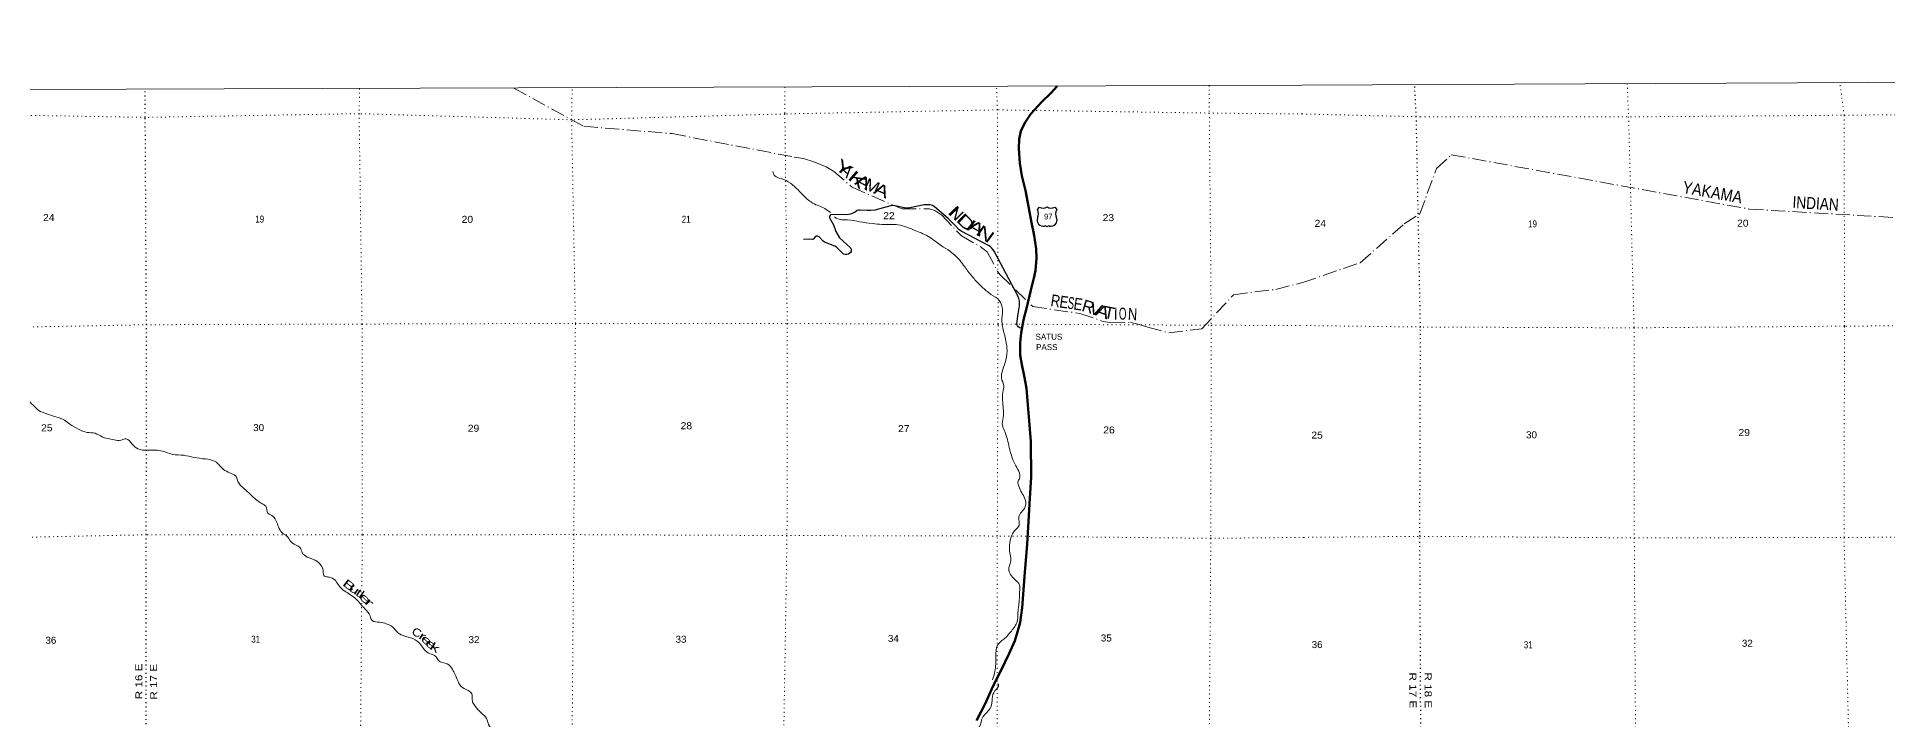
# Model space of a CAD drawing. Header units: feet. Extents: x -199 to 255675, y -686157 to -547785.
# Drawn here: x 63889 to 110150, y -564840 to -547785 of the extents above; entities that cross this region are included whole.
import ezdxf
from ezdxf.enums import TextEntityAlignment as Align

# ---------------------------------------------------------------- set-up
doc = ezdxf.new("R2010")
doc.units = ezdxf.units.FT
doc.header["$LTSCALE"] = 70
doc.linetypes.add('DOT_DASHED', pattern=[7.7, 5, -1.2, 0.3, -1.2])
doc.linetypes.add('DOTTED', pattern=[1.5, 0.3, -1.2])
for name, color, linetype, lineweight in [('16', 7, 'Continuous', 25), ('20', 7, 'Continuous', 70), ('29', 7, 'Continuous', 25), ('39', 7, 'Continuous', 13), ('4', 7, 'Continuous', 13), ('42', 7, 'Continuous', 25), ('44', 7, 'DOT_DASHED', 13), ('6', 7, 'DOTTED', 25), ('7', 7, 'DOTTED', 13)]:
    doc.layers.add(name, color=color, linetype=linetype, lineweight=lineweight)
doc.layers.add('41', color=7, linetype='Continuous')

msp = doc.modelspace()

# ---------------------------------------------------------------- linework, layer by layer
at = {"layer": '16'}
for p, q in [((88890.08, -552100.28), (88941.39, -552041.52)), ((89133.15, -552035.55), (89132.87, -552035.75)), ((89325.24, -552041.43), (89376.63, -552100.28))]:
    msp.add_line(p, q, dxfattribs=at)
for centre, radius, start, end in [((89036.29, -552365.81), 151.42, 159.09177, 283.81923), ((88697.1, -552210.91), 222.05, 332.97043, 29.75871), ((89032.47, -551883.86), 182.07, 239.97227, 303.45418), ((89234.25, -551884.36), 181.52, 236.33975, 300.08743), ((89234.24, -551883.86), 182.07, 236.54582, 236.59441), ((89230.41, -552365.81), 151.42, 256.18077, 20.90823), ((89569.6, -552210.91), 222.05, 150.24129, 207.02957)]:
    msp.add_arc(centre, radius, start, end, dxfattribs=at)
for centre, major_axis, start_param, end_param in [((89091.63, -552564.63), (-19.56, 51.67), 4.95877769, 6.28318531), ((89175.08, -552564.63), (19.56, 51.67), 0, 1.32637542)]:
    msp.add_ellipse(centre, major_axis=major_axis, ratio=0.929097, start_param=start_param, end_param=end_param, dxfattribs=at)
at = {"layer": '20'}
for points in [[(88182.58, -563203.85), (88331.09, -562881.74), (88397.9, -562660.58), (88464.62, -562427.39), (88514.33, -562059.98), (88565.19, -561277.45), (88635.99, -560470.69), (88670.23, -559900.87), (88698.36, -559319.07), (88734.89, -558789.33), (88726.74, -557901.01), (88688.99, -557383.94), (88654.07, -556985.16), (88615.01, -556568.37), (88556.58, -556256.02), (88500.38, -555977.75), (88460.55, -555739.44), (88464.47, -555434.59), (88486.86, -555185.73), (88546.92, -554860.35), (88617.3, -554574.99), (88728.7, -554118.83), (88800.98, -553817.41), (88841.86, -553624.54), (88865.87, -553319.52), (88860.19, -553078.92), (88809.65, -552746.45), (88734.8, -552386.12), (88674.29, -552063.76), (88590.83, -551621.27), (88499.85, -551253.05), (88453.48, -550942.6), (88426.8, -550571.83), (88433.21, -550337.14), (88476.08, -550142.26), (88577.11, -549928.83), (88724.32, -549709), (89001.59, -549405.86), (89225.21, -549191.4), (89382.8, -549013.71)], [(87370.13, -564879.19), (87588.33, -564462.24), (87788.22, -564013.35), (87968.63, -563652.86), (88182.58, -563203.85)]]:
    msp.add_lwpolyline(points, dxfattribs=at)
at = {"layer": '29'}
msp.add_lwpolyline([(88507.61, -555073.29), (88448.82, -555053.96), (88414.5, -555031.89), (88392.44, -555004.91), (88380.23, -554962.91), (88400.67, -554754.73), (88444.86, -554504.44), (88446.36, -554453.02), (88441.46, -554394.16), (88423.7, -554325.48), (88398.75, -554256.48), (87813.96, -553144.04), (87781.46, -553095.38), (87752.05, -553063.49), (87712.83, -553026.7), (87672.31, -552998.49), (86983.56, -552639.15), (86938.64, -552604.96), (86841.5, -552503.27), (86669.56, -552333.81), (86310.68, -552025.95), (86267.53, -552001.11), (86210.17, -551984.25), (86173.4, -551981.8), (86126.56, -551979.38), (86062.69, -551985.85), (85707.24, -552056.77), (85643.92, -552062.74), (85609.68, -552061.54), (85286.06, -552000.69), (85224.82, -552008.92), (85069.67, -552047.51), (84831.33, -552112.41), (84732.21, -552126.01), (84636.73, -552123.13), (84458.01, -552111.78), (84428.91, -552111.75), (84390.25, -552122.97), (84333.97, -552162.26), (84221.29, -552213.58), (84172.43, -552227.84), (84109.74, -552233.11), (83755.15, -552223.76), (83720.34, -552230.54), (83698.15, -552266.53), (83692.04, -552290.97), (83698.89, -552310.66), (83798.56, -552478.38), (83856.1, -552648.26), (83947.66, -552806), (84216.6, -553059.15), (84235.54, -553089.28), (84239.61, -553127.98), (84233.5, -553162.6), (84207.62, -553193.25), (84168.36, -553215.55), (84127.65, -553227.77), (84091.01, -553227.77), (84041.21, -553215.87), (83869.14, -553040.41), (83830.9, -553016.54), (83567.87, -552912.11), (83530.81, -552885.57), (83433.69, -552785.87), (83413.17, -552773.62), (83392.82, -552765.48), (83360.25, -552765.48), (83345.27, -552772.19), (83285.6, -552840.44), (83264.58, -552846.94), (83193.29, -552842.78), (83046.82, -552849.32)], dxfattribs=at)
at = {"layer": '39'}
for points in [[(83716.32, -552170.63), (83579.39, -552076.66), (83281, -551942.81), (82910.9, -551611.04), (82718.78, -551440.19), (82484.83, -551323.85), (82327.63, -551261), (82276.61, -551149.13)], [(87728.51, -554221.52), (87504.11, -554032.9), (87307.73, -553828), (87145.56, -553628.83), (86979.21, -553405.63), (86710.11, -553147.2), (86494.07, -553004.63), (86360.76, -552909.5), (86197.14, -552790.56), (85850.34, -552631.04), (85409.14, -552480.35), (85009.13, -552473.7), (84763.75, -552447.69), (84453.94, -552406.19), (84146.11, -552358.65), (83874.52, -552320.84), (83816.52, -552282.17)], [(87770.85, -563862.2), (87827.94, -563654.05), (87853.35, -563258.77), (87893.73, -562995.72), (88049.47, -562846.01), (88240.99, -562639.84), (88386.94, -562402.04), (88403.51, -562221.22), (88437.37, -561875.31), (88451.62, -561604.29), (88448.1, -561493.02), (88336.64, -561359.6), (88217.12, -561224.24), (88173.96, -561086.23), (88199.35, -560979.73), (88230.63, -560853.13), (88203.35, -560686.91), (88198, -560494.44), (88246.61, -560257.39), (88360.03, -560091.99), (88433.76, -560001.13), (88426.73, -559856.8), (88449.95, -559726.25), (88541.59, -559609.16), (88593.08, -559498.43), (88579.87, -559332.1), (88498.43, -559180.37), (88426.96, -559018.54), (88406.16, -558916.44), (88443.7, -558823.88), (88326.62, -558459.88), (88187.1, -558047.95), (88073.81, -557649.83), (88016.51, -557501.92), (88035.2, -557299.21), (88026.66, -556936.31), (88028.85, -556671.58), (88049.75, -556496.93), (87994.25, -556318.92), (88026.93, -556104.07), (88105.67, -555864.76), (88129.67, -555557.74), (88065.03, -555219.37), (88004.55, -554903.03), (88016.57, -554606.13), (87936.58, -554374.18), (87728.51, -554221.52)], [(75393.51, -566347.92), (75414.5, -566187.31), (75403.73, -566083.12), (75471.62, -566018.38), (75434.43, -565872.3), (75433.6, -565751.98), (75509.32, -565657.09), (75538.42, -565506.44), (75458.79, -565326.62), (75282.46, -565113.53), (75175, -564978.07), (75123.72, -564828.1), (74986.07, -564686.88), (74840.2, -564519.66), (74777.19, -564417.91), (74768.31, -564295.66), (74753.63, -564207.55), (74662.62, -564126.09), (74487.07, -564025.3), (74393.44, -563855.63), (74275.11, -563601.95), (74143.51, -563462.68), (73919.84, -563380.34), (73856.82, -563276.59), (73701.54, -563201.69), (73568.21, -563102.55), (73478.96, -562984.99), (73280.91, -562828.23), (73039.23, -562756.07), (72869.65, -562647.2), (72778.46, -562539.68), (72619.13, -562460.81), (72454.04, -562420.09), (72262.83, -562379.59), (72213.75, -562257.68), (72083.93, -562086.31), (71996.85, -561990.78), (71820.68, -561801.76), (71673.27, -561702.73), (71535.96, -561609.64), (71436.79, -561510.2), (71353.54, -561388.58), (71244.45, -561307.28), (71149.85, -561288.02), (71055.12, -561248.71), (71044.5, -561166.58), (70839.45, -560869.51), (70641.94, -560790.96), (70518.59, -560683.71), (70467.49, -560559.8), (70348.37, -560482.6), (70221.12, -560391.42), (70135.84, -560265.8), (70012.69, -560186.63), (69927.21, -560032.93), (69863.94, -559893.09), (69792.78, -559775.37), (69659.55, -559692.27), (69604.08, -559518.27), (69509.15, -559450.89), (69270.76, -559272.41), (69070.49, -559085.59), (68910.41, -558898.44), (68871.49, -558792.48), (68584.93, -558624.44), (68340.17, -558397.89), (68096.56, -558337.78), (67808.88, -558298.09), (67563.31, -558246.02), (67273.73, -558222.39), (67025.95, -558140.26), (66656.01, -558121.32), (66406.52, -558083.31), (66269.05, -557968.16), (66121.41, -557835.05), (65944.82, -557874.64), (65769.79, -557850.04), (65516.11, -557786.01), (65338.61, -557695.26), (65141.49, -557672.86), (64921.85, -557590.48), (64711.96, -557465.91), (64572.59, -557366.82), (64363, -557284.36), (64113.19, -557200.24), (63933.78, -557123.54), (63822.55, -557024.21), (63725.43, -556930.77), (63689.41, -556891.02)], [(83949.06, -570936.27), (84052.74, -570815.07), (84118.18, -570688.18), (84068.97, -570546.21), (84012.86, -570279.97), (83968.74, -570003.59), (83952.11, -569343.96), (83943.02, -569191.63), (84029.98, -568978.32), (84112.69, -568732.97), (84192.21, -568605.95), (84373.83, -568421.93), (84575.71, -568259.8), (84703.39, -568122.35), (84855.14, -567978.69), (85023.1, -567852.94), (85220.86, -567676.8), (85523.66, -567577.99), (85796.44, -567497.48), (85918.48, -567416.23), (85941.93, -567319.77), (86059.69, -567200.46), (86137.53, -567121.59), (86160.77, -566995.06), (86247.99, -566819.85), (86341.52, -566684.7), (86435.04, -566547.55), (86535.36, -566522.64), (86565, -566450.19), (86628.93, -566393.5), (86674.98, -566369.05), (86714.28, -566238.37), (86815.76, -566091.12), (86931.16, -565921.69), (86998.63, -565796.79), (87071.88, -565635.74), (87241.24, -565374.92), (87284.27, -565250.91), (87447.57, -565032.95), (87518.38, -564809.76), (87727.71, -564542.25), (87763.35, -564324.72), (87827.5, -564139.29), (87920.16, -563978.82), (87903.67, -563951.33)]]:
    msp.add_spline(points, degree=3, dxfattribs=at)
at = {"layer": '4'}
msp.add_lwpolyline([(0, -686157.2), (0, -549186.32), (31834.35, -549164.42), (63668.65, -549098.74), (95502.83, -548989.27), (127336.83, -548836), (159170.58, -548638.96), (191004.04, -548398.11), (222837.13, -548113.49), (254669.81, -547785.08), (255674.76, -639106.77), (223716.47, -639436.48), (224155.96, -685078.02), (192134.46, -685364.33), (160112.61, -685606.59), (128090.45, -685804.81), (96068.05, -685958.97), (64045.47, -686069.09), (32022.77, -686135.17)], close=True, dxfattribs=at)
msp.add_lwpolyline([(0, -686157.2), (0, -549186.32), (31834.35, -549164.42), (63668.65, -549098.74), (95502.83, -548989.27), (127336.83, -548836), (159170.58, -548638.96), (191004.04, -548398.11), (222837.13, -548113.49), (254669.81, -547785.08), (255674.76, -639106.77), (223716.47, -639436.48), (224155.96, -685078.02), (192134.46, -685364.33), (160112.61, -685606.59), (128090.45, -685804.81), (96068.05, -685958.97), (64045.47, -686069.09), (32022.77, -686135.17)], close=True, dxfattribs=at)
at = {"layer": '44'}
for points in [[(75804.56, -549062.17), (77552.88, -550018.09), (79765.08, -550202.03), (82815, -550788.8), (83041.61, -550822.04), (83303.01, -550909.42), (83608.48, -551030.26), (83795.24, -551138.34), (84257.85, -551539.17), (85510.53, -552086.34), (86190.55, -552079.95), (86325.77, -552124.95), (86501.17, -552241.75), (86993.64, -552760.85), (87462.42, -553027.71), (87640.02, -553155.67), (87892.63, -553648.46), (87959.7, -553731.45), (88775.58, -554527.97), (89955.93, -554698.19), (90510.03, -554887.53), (90730.26, -554932.77), (91220.06, -554927.34), (91410.56, -554964.39), (91655.13, -555041.76), (92176.41, -555184.67), (93001.05, -555080.96), (93795.01, -554230.4), (94846.37, -554095.87), (95523.2, -553926.08)], [(95523.2, -553926.08), (96961.85, -553430.64), (98060.66, -552457.23), (98450.12, -552203.72), (98863.99, -551075.62), (99235.66, -550729.77), (106690.85, -552090.02), (117516.72, -552718.94), (123570.11, -553711.54), (127362.29, -553464.59)]]:
    msp.add_lwpolyline(points, dxfattribs=at)
at = {"layer": '6'}
for points in [[(66668.32, -594760.83), (66685.91, -592068.35), (66725.5, -586753.73), (66702.94, -581459.68), (66654.01, -576131.77), (66603.19, -570819.91), (66620.6, -565493.44), (66620.37, -560233.3), (66624.23, -554981.14), (66594.37, -549795.45), (66593.63, -549090.5)], [(98560.76, -594647.22), (98547.28, -592015.53), (98530.77, -586738.66), (98504.37, -581468.05), (98501.34, -576166.77), (98482.63, -570881.92), (98475.54, -565578.73), (98450.29, -560271.94), (98464.93, -555038.52), (98361.15, -549780.17), (98319.04, -548977.47)]]:
    msp.add_lwpolyline(points, dxfattribs=at)
at = {"layer": '7'}
for points in [[(71949.97, -549074.48), (71939.95, -549702.22), (72012.54, -554963.75), (72018.86, -560233.87), (72007.41, -561545.29)], [(77316.32, -594727.78), (77317.83, -592036.81), (77327.27, -586720.43), (77290.88, -581460.59), (77270.14, -576140.46), (77239.43, -570830.44), (77260.84, -565501.93), (77304.75, -560229.38), (77344.57, -554946.84), (77251.06, -549855.94), (77263.41, -549057.34)], [(82581.57, -549038.97), (82580.18, -549708.7), (82638.56, -554950.31), (82633.04, -560252.61), (82546.96, -565529.53), (82536.99, -570769.7), (82542.02, -572569.23)], [(87946.21, -594689.94), (87944.07, -592053.44), (87905.8, -586813.67), (87851.08, -581519.89), (87978.63, -576136.34), (87823.56, -570863.47), (87881.46, -565578.77), (87888.9, -560264.42), (87908.51, -554966.01), (87891.54, -549607.74), (87867.4, -549019.51)], [(93187.32, -548998.7), (93188.06, -549687.39), (93236.84, -554993.24), (93225.47, -560321.67), (93183.43, -565574.15), (93147.8, -570880.72), (93194.28, -576146.48), (93193.13, -581498.89), (93239.7, -586776.69), (93260.26, -592070.75), (93300.47, -594668.96)], [(103631.76, -548954.29), (103667.7, -549779.72), (103803.31, -555057.65), (103809.22, -560310.67), (103841.73, -565585.15), (103808.52, -570796.92), (103981.2, -575971.72), (103824.31, -581216.52), (103829.75, -586704.5), (103856.19, -592061.46), (103841.3, -594624.17)], [(109158.61, -594599.76), (109180.87, -592010.63), (109147.2, -586856.65), (109669.19, -581685.61), (109744.84, -578944.8), (109450.91, -576365.29), (109120.08, -570955.24), (109173.34, -565572.32), (109052.54, -560299.91), (109061.98, -555016.41), (109055.55, -549741.31), (108947.13, -548929.87)], [(95505.8, -549709.71), (98464.94, -549781.35), (103818.95, -549782.04), (109055.55, -549741.31), (114271.89, -549693.03), (119610.76, -549647.89), (124844.25, -549561.05), (127340.52, -549507.17)], [(95505.8, -549709.71), (93188.06, -549687.39), (87891.54, -549607.74), (82580.18, -549708.7), (77251.06, -549855.94), (71939.95, -549702.22), (66594.37, -549795.45), (63670.43, -549745.07)], [(63684.99, -555036.63), (66624.23, -554981.14), (72012.54, -554963.75), (77344.57, -554946.84), (82638.56, -554950.31), (87908.51, -554966.01), (93236.84, -554993.24), (95527.63, -554999.93)], [(127369.88, -554842.93), (124905.23, -554850.93), (119613.6, -554941.14), (114366.98, -554982.1), (109061.98, -555016.41), (103803.31, -555057.65), (98464.93, -555038.52), (95527.63, -554999.93)], [(95549.5, -560298.04), (98450.29, -560271.94), (103809.22, -560310.67), (109052.54, -560299.91), (114359.88, -560279.61), (119672.1, -560211), (124959.77, -560122.88), (127398.81, -560101.12)], [(95549.5, -560298.04), (93225.47, -560321.67), (87888.9, -560264.42), (82633.04, -560252.61), (77304.75, -560229.38), (72018.86, -560233.87), (66620.37, -560233.3), (63699.44, -560292.78)], [(72003.95, -561941.43), (71972.88, -565498.42), (71935.26, -570809.01), (71927.93, -576139.41), (71955.35, -577737.85)]]:
    msp.add_lwpolyline(points, dxfattribs=at)

# ---------------------------------------------------------------- texts
at = {"layer": '16'}
msp.add_text('97', height=140, dxfattribs=at).set_placement((89163.04, -552346.06), align=Align.CENTER)
at = {"layer": '41'}
for s, rotation, width, p in [('B', 322.334, 1.8, (71631.23, -561576.66)), ('u', 325.77, 1.75, (71760.5, -561676.66)), ('t', 325.215, 1.55, (71878.44, -561762.05)), ('l', 324.018, 1.45, (71942.71, -561808.89)), ('e', 315.249, 2.05, (72020.57, -561897.17)), ('r', 316.043, 2.2, (72122.68, -561996.1)), ('C', 336.035, 1.2, (73340.42, -562768.06)), ('r', 328.352, 1.7, (73472.78, -562852.29)), ('e', 319.356, 1.85, (73565.83, -562947.81)), ('e', 320.784, 1.8, (73669.37, -563048.62)), ('k', 328.056, 1.75, (73782.66, -563137.3))]:
    msp.add_text(s, height=200, rotation=rotation, dxfattribs=dict(at, width=width)).set_placement(p, align=Align.CENTER)
at = {"layer": '42'}
for s, p in [('SATUS', (88844.9, -555356.98)), ('PASS', (88858.83, -555614.72))]:
    msp.add_text(s, height=150, dxfattribs=at).set_placement(p)
at = {"layer": '44'}
for s, rotation, width, p in [('Y', 322.942, 1.6, (83961.57, -551177.41)), ('K', 319.093, 1.7, (84299.62, -551466.89)), ('A', 332.404, 1.4, (84468.18, -551545.32)), ('M', 336.404, 1.1, (84701.09, -551649.64)), ('A', 336.404, 1.35, (84941.2, -551758.07)), ('I', 313.492, 1.8, (86690.22, -552240.96)), ('D', 315.492, 1.6, (87003.35, -552535.8)), ('I', 321.849, 1.55, (87138.05, -552615.6)), ('A', 329.349, 1.5, (87288.19, -552682.62)), ('N', 324.227, 1.5, (87503.94, -552832.42)), ('R', 351.794, 0.8, (89324.5, -554531.36)), ('E', 351.794, 0.8, (89535.92, -554561.85)), ('S', 351.794, 0.6, (89712.26, -554587.27)), ('E', 351.794, 0.8, (89888.6, -554612.71)), ('V', 341.134, 1.15, (90302.45, -554734.23)), ('A', 340.392, 1.25, (90474.53, -554791.58)), ('T', 348.635, 1.05, (90658.39, -554828.28)), ('I', 358.635, 0.85, (90845.34, -554850.25)), ('O', 0.635, 0.6, (91024.87, -554853.84)), ('N', 356.994, 0.8, (91263.09, -554863.18))]:
    msp.add_text(s, height=300, rotation=rotation, dxfattribs=dict(at, width=width)).set_placement(p, align=Align.CENTER)
for s, rotation, p in [('A', 319.093, (84027.16, -551240.05)), ('N', 314.492, (86758.22, -552301.89)), ('R', 343.134, (90117.49, -554671.63))]:
    msp.add_text(s, height=300, rotation=rotation, dxfattribs=at).set_placement(p, align=Align.CENTER)
for s, rotation, width, p in [('YAKAMA', 349.66, 0.9, (104997.61, -551679.43)), ('INDIAN', 356.675, 0.85, (107756.76, -552061.54))]:
    msp.add_text(s, height=300, rotation=rotation, dxfattribs=dict(at, width=width)).set_placement(p)
at = {"layer": '6', "width": 1.25}
for s, rotation, p in [('R 16 E', 90.33, (66523.8, -564347.25)), ('R 17 E', 90.33, (66893.79, -564355.88)), ('R 17 E', 270.273, (98188.22, -563677.45)), ('R 18 E', 270.273, (98567.9, -563675.5))]:
    msp.add_text(s, height=175, rotation=rotation, dxfattribs=at).set_placement(p)
at = {"layer": '7'}
for s, width, p in [('24', 1.1, (64039.73, -552387.3)), ('19', 0.85, (69345.98, -552425.37)), ('20', 1.1, (74501.92, -552432.54)), ('21', 0.85, (80002.29, -552431.72)), ('22', 1.1, (85038.28, -552342.09)), ('23', 1.1, (90521.98, -552389.96)), ('24', 1.1, (95819.44, -552532.39)), ('19', 0.85, (101155.19, -552546.02)), ('20', 1.1, (106377.77, -552526.83)), ('28', 1.1, (79973.98, -557593.02)), ('25', 1.1, (63991.3, -557644.71)), ('30', 1.05, (69291.67, -557640.34)), ('29', 1.1, (74656.12, -557656.73)), ('27', 1.1, (85407.93, -557666.91)), ('26', 1.1, (90537.95, -557698.77)), ('25', 1.1, (95738.4, -557827.87)), ('30', 1.05, (101104.04, -557820.46)), ('29', 1.1, (106413.64, -557762.31)), ('36', 1.05, (64098.56, -562958.87)), ('31', 0.85, (69243.82, -562930.48)), ('32', 1.05, (74674.88, -562942.95)), ('33', 1.05, (79847.95, -562933.72)), ('34', 1.05, (85155.74, -562912.54)), ('35', 1.05, (90477, -562901.92)), ('36', 1.05, (95745.98, -563066.79)), ('31', 0.85, (101047.92, -563072.72)), ('32', 1.05, (106497.98, -563033.56))]:
    msp.add_text(s, height=175, dxfattribs=dict(at, width=width)).set_placement(p)

doc.saveas('drawing.dxf')
